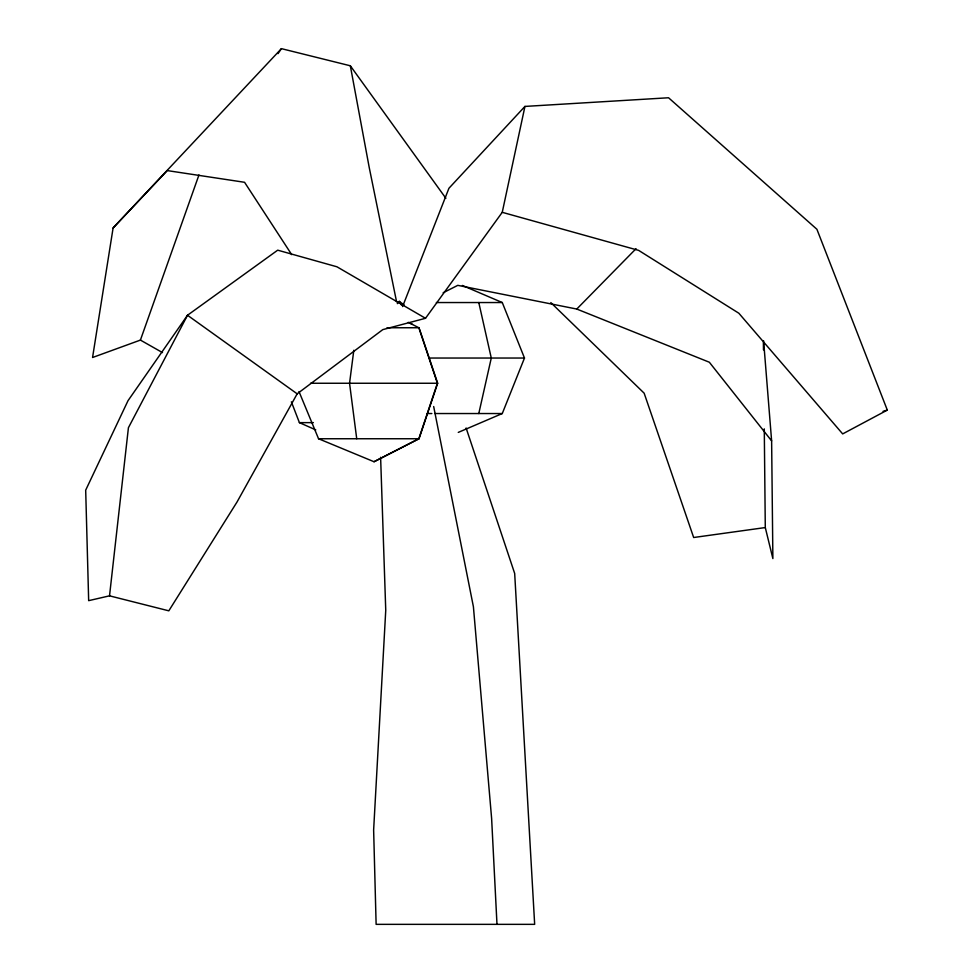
<?xml version="1.0" encoding="UTF-8"?>
<svg xmlns="http://www.w3.org/2000/svg" width="973" height="973" viewBox="0 0 973 973"><rect width="100%" height="100%" fill="white"/><g stroke="black" fill="none" stroke-linecap="round" stroke-linejoin="round"><path stroke-width="1.46" d="M425.505 318.293L382.803 329.616L297.166 393.822L187.509 315.252L128.01 400.694L85.685 490.173L88.665 600.657L109.523 595.841L128.424 427.706L187.509 315.252L277.706 250.17L336.926 266.784L425.505 318.293L502.25 212.321L524.946 106.422L668.548 97.762L816.906 229.275L887.315 410.095L842.679 433.909L738.848 313.233L638.641 250.377L502.25 212.321M353.819 350.256L349.55 383.253L356.726 438.75M445.877 198.297L350.329 65.787L281.416 48.65L113.099 227.974L92.557 357.505L140.416 340.088L162.515 352.603M478.789 413.537L491.28 358.04L478.789 302.542M299.003 391.572L318.548 438.75L374.033 461.737L419.035 438.75L437.68 383.253L419.521 329.178M140.416 340.088L198.966 174.945M402.591 306.568L448.93 188.276L524.946 106.422M458.271 432.401L502.275 413.537L524.483 358.04L502.275 302.542L462.394 285.454M297.166 393.822L237.035 501.995L168.816 610.825L109.523 595.841M277.998 53.637L281.416 48.65M397.312 303.649L399.283 301.362L404.123 304.975M113.099 227.974L167.271 170.591L244.564 182.292L291.718 254.658M443.165 292.751L457.796 285.344L576.77 309.049L636.05 248.687M374.033 461.737L418.84 438.75L437.388 383.253L418.84 327.755L408.295 322.343M883.046 411.336L887.315 410.095M764.279 428.874L765.289 527.561L693.664 537.51L644.15 393.189L550.815 302.591M436.378 302.542L502.275 302.542M387.023 327.755L419.035 327.755M429.361 358.04L524.483 358.04M310.557 383.253L437.68 383.253M427.281 413.537L431.83 413.537M434.858 413.537L502.275 413.537M291.365 401.813L299.404 422.635L313.391 422.635M318.548 438.75L419.035 438.75M576.77 309.049L709.341 362.236L771.625 440.891L772.878 558.575L765.289 527.561M299.404 422.635L315.763 429.884M409.779 323.024L412.418 324.374M399.283 301.362L401.533 305.145M466.103 427.986L514.681 573.462L534.663 924.35L376.125 924.35L373.632 830.018L385.746 610.29L380.613 457.274M396.57 301.739L369.217 167.465L350.329 65.787M433.678 406.532L473.413 606.775L491.62 818.427L496.984 924.35M763.586 340.757L771.625 440.891M763.391 342.326L763.464 349.915"/></g></svg>
